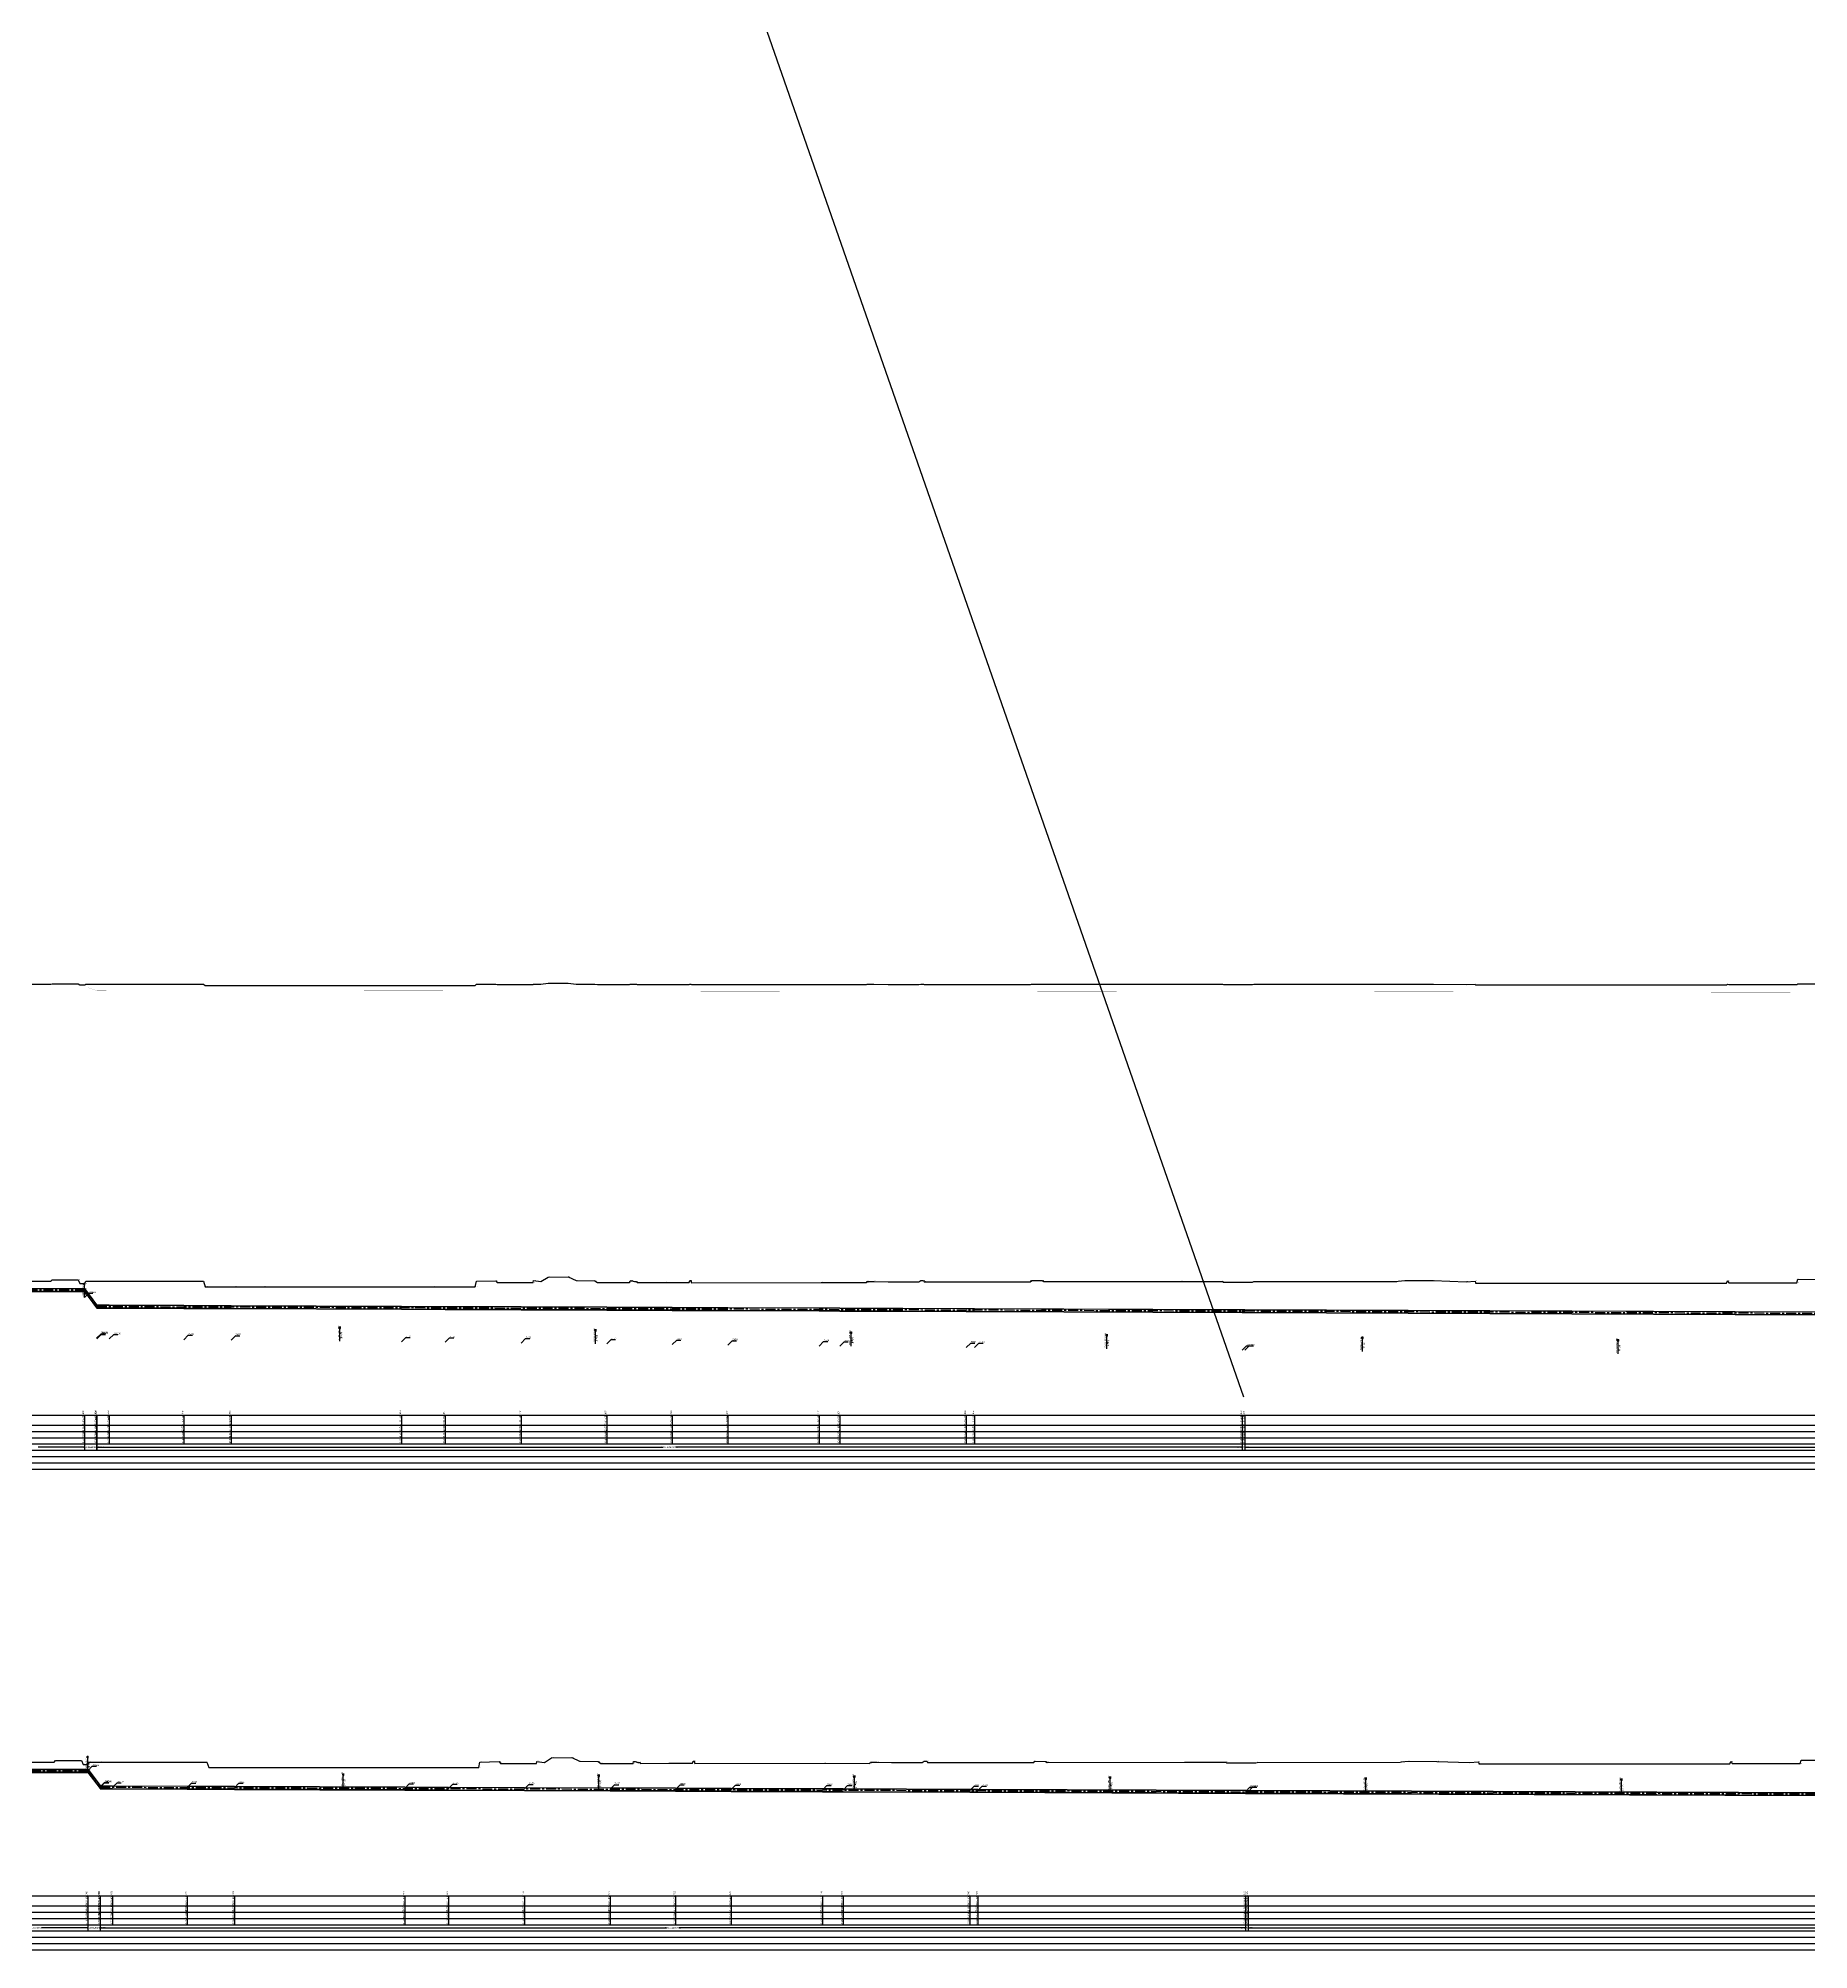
# Model space of a CAD drawing. Header units: millimetres. Extents: x 512630 to 554922, y 2378840 to 2394411.
# Drawn here: x 533477 to 539125, y 2381230 to 2387330 of the extents above; entities that cross this region are included whole.
import ezdxf
from ezdxf.enums import TextEntityAlignment as Align

# ---------------------------------------------------------------- set-up
doc = ezdxf.new("R2010")
doc.units = ezdxf.units.MM
doc.linetypes.add('CENTER', pattern=[50.8, 31.75, -6.35, 6.35, -6.35])
for name, color, linetype in [('pipe', 3, 'Continuous'), ('pipe_cen', 1, 'CENTER'), ('tab', 9, 'Continuous'), ('地形剖面', 4, 'Continuous'), ('地形剖面-交水点已修改', 6, 'Continuous'), ('纵面管线标注', 3, 'Continuous'), ('附属设施', 2, 'Continuous')]:
    doc.layers.add(name, color=color, linetype=linetype)
doc.styles.get("Standard").update_dxf_attribs({"font": 'arial.ttf'})

# ---------------------------------------------------------------- blocks, each defined once
blk = doc.blocks.new('qin排气阀va')
at = {"layer": '附属设施'}
for points in [[(-1.5, 22.8), (1.5, 22.8)], [(-1, 21), (-1, 22.8)], [(0, 22.8), (0, 23.55)], [(0, 0), (0, 20)], [(1, 21), (1, 22.8)]]:
    blk.add_lwpolyline(points, dxfattribs=at)
blk.add_arc((0, 21), 1, 180, 0, dxfattribs=at)
blk.add_attdef('ZH', text='', height=2.5, rotation=90, dxfattribs=at).set_placement((0, 2), align=Align.BOTTOM_LEFT)
blk.add_attdef('名称', text='', height=2.5, rotation=90, dxfattribs=at).set_placement((1, 4), align=Align.TOP_LEFT)

msp = doc.modelspace()

# ---------------------------------------------------------------- linework, layer by layer
at = {"layer": 'pipe'}
for points in [[(533417.2, 2383340), (533623.7, 2383340), (533663, 2383288.3), (533663.7, 2383287.4), (533703.1, 2383287.3), (533940.9, 2383286.3), (534091.6, 2383285.7), (534635.5, 2383283.6), (534774.6, 2383283), (535017.2, 2383282.1), (535290.4, 2383281), (535499.5, 2383280.1), (535676.9, 2383279.4), (535968.1, 2383278.3), (536033.6, 2383278), (536437.6, 2383276.4), (536463.6, 2383276.3), (537317.8, 2383272.9), (537326.3, 2383272.9), (539151.1, 2383265.6), (539529.4, 2383264.1)], [(533417.2, 2383339.4), (533623.7, 2383339.4), (533663, 2383287.7), (533663.7, 2383286.8), (533703.1, 2383286.7), (533940.9, 2383285.7), (534091.6, 2383285.1), (534635.5, 2383283), (534774.6, 2383282.4), (535017.2, 2383281.5), (535290.4, 2383280.4), (535499.5, 2383279.5), (535676.9, 2383278.8), (535968.1, 2383277.7), (536033.6, 2383277.4), (536437.6, 2383275.8), (536463.6, 2383275.7), (537317.8, 2383272.3), (537326.3, 2383272.3), (539151.1, 2383265), (539529.4, 2383263.5)], [(533417.2, 2383331.4), (533623.7, 2383331.4), (533663, 2383279.7), (533663.7, 2383278.8), (533703.1, 2383278.7), (533940.9, 2383277.7), (534091.6, 2383277.1), (534635.5, 2383275), (534774.6, 2383274.4), (535017.2, 2383273.5), (535290.4, 2383272.4), (535499.5, 2383271.5), (535676.9, 2383270.8), (535968.1, 2383269.7), (536033.6, 2383269.4), (536437.6, 2383267.8), (536463.6, 2383267.7), (537317.8, 2383264.3), (537326.3, 2383264.3), (539151.1, 2383257), (539529.4, 2383255.5)], [(533417.2, 2383330.8), (533623.7, 2383330.8), (533663, 2383279.1), (533663.7, 2383278.2), (533703.1, 2383278.1), (533940.9, 2383277.1), (534091.6, 2383276.5), (534635.5, 2383274.4), (534774.6, 2383273.8), (535017.2, 2383272.9), (535290.4, 2383271.8), (535499.5, 2383270.9), (535676.9, 2383270.2), (535968.1, 2383269.1), (536033.6, 2383268.8), (536437.6, 2383267.2), (536463.6, 2383267.1), (537317.8, 2383263.7), (537326.3, 2383263.7), (539151.1, 2383256.4), (539529.4, 2383254.9)], [(533417.2, 2383330), (533623.7, 2383330), (533663, 2383278.3), (533663.7, 2383277.4), (533703.1, 2383277.3), (533940.9, 2383276.3), (534091.6, 2383275.7), (534635.5, 2383273.6), (534774.6, 2383273), (535017.2, 2383272.1), (535290.4, 2383271), (535499.5, 2383270.1), (535676.9, 2383269.4), (535968.1, 2383268.3), (536033.6, 2383268), (536437.6, 2383266.4), (536463.6, 2383266.3), (537317.8, 2383262.9), (537326.3, 2383262.9), (539151.1, 2383255.6), (539529.4, 2383254.1)], [(533427.9, 2381805.8), (533634.4, 2381805.8), (533673.7, 2381754.1), (533674.4, 2381753.2), (533713.8, 2381753.1), (533951.6, 2381752.1), (534102.4, 2381751.5), (534646.2, 2381749.4), (534785.4, 2381748.8), (535027.9, 2381747.9), (535301.1, 2381746.8), (535510.2, 2381746), (535687.6, 2381745.2), (535978.8, 2381744.1), (536044.3, 2381743.8), (536448.4, 2381742.2), (536474.4, 2381742.1), (537328.5, 2381738.7), (537337, 2381738.7), (539161.9, 2381731.5), (539540.1, 2381730)], [(533427.9, 2381805.2), (533634.4, 2381805.2), (533673.7, 2381753.5), (533674.4, 2381752.6), (533713.8, 2381752.5), (533951.6, 2381751.5), (534102.4, 2381750.9), (534646.2, 2381748.8), (534785.4, 2381748.2), (535027.9, 2381747.3), (535301.1, 2381746.2), (535510.2, 2381745.4), (535687.6, 2381744.6), (535978.8, 2381743.5), (536044.3, 2381743.2), (536448.4, 2381741.6), (536474.4, 2381741.5), (537328.5, 2381738.1), (537337, 2381738.1), (539161.9, 2381730.9), (539540.1, 2381729.4)], [(533427.9, 2381797.2), (533634.4, 2381797.2), (533673.7, 2381745.5), (533674.4, 2381744.6), (533713.8, 2381744.5), (533951.6, 2381743.5), (534102.4, 2381742.9), (534646.2, 2381740.8), (534785.4, 2381740.2), (535027.9, 2381739.3), (535301.1, 2381738.2), (535510.2, 2381737.4), (535687.6, 2381736.6), (535978.8, 2381735.5), (536044.3, 2381735.2), (536448.4, 2381733.6), (536474.4, 2381733.5), (537328.5, 2381730.1), (537337, 2381730.1), (539161.9, 2381722.9), (539540.1, 2381721.4)], [(533427.9, 2381796.6), (533634.4, 2381796.6), (533673.7, 2381744.9), (533674.4, 2381744), (533713.8, 2381743.9), (533951.6, 2381742.9), (534102.4, 2381742.3), (534646.2, 2381740.2), (534785.4, 2381739.6), (535027.9, 2381738.7), (535301.1, 2381737.6), (535510.2, 2381736.8), (535687.6, 2381736), (535978.8, 2381734.9), (536044.3, 2381734.6), (536448.4, 2381733), (536474.4, 2381732.9), (537328.5, 2381729.5), (537337, 2381729.5), (539161.9, 2381722.3), (539540.1, 2381720.8)], [(533427.9, 2381795.8), (533634.4, 2381795.8), (533673.7, 2381744.1), (533674.4, 2381743.2), (533713.8, 2381743.1), (533951.6, 2381742.1), (534102.4, 2381741.5), (534646.2, 2381739.4), (534785.4, 2381738.8), (535027.9, 2381737.9), (535301.1, 2381736.8), (535510.2, 2381736), (535687.6, 2381735.2), (535978.8, 2381734.1), (536044.3, 2381733.8), (536448.4, 2381732.2), (536474.4, 2381732.1), (537328.5, 2381728.7), (537337, 2381728.7), (539161.9, 2381721.5), (539540.1, 2381720)]]:
    msp.add_lwpolyline(points, dxfattribs=at)
at = {"layer": 'pipe_cen'}
for points in [[(533289.7, 2383335.4), (533623.7, 2383335.4), (533663, 2383283.7), (533663.7, 2383282.8), (537317.8, 2383268.3), (537326.3, 2383268.3), (542957.1, 2383245.9), (542978.2, 2383293.7), (542996.9, 2383336.2), (543410.2, 2383336.2), (543450.2, 2383332.2), (543897.1, 2383332.2), (543937.1, 2383336.2), (548595.9, 2383336.2), (548636, 2383228.2), (552487.1, 2383240.5), (554875.9, 2383267)], [(533300.4, 2381801.2), (533634.4, 2381801.2), (533673.7, 2381749.5), (533674.4, 2381748.6), (537328.5, 2381734.1), (537337, 2381734.1), (542967.8, 2381711.7), (542988.9, 2381759.5), (543007.6, 2381802), (543421, 2381802), (543461, 2381798), (543907.8, 2381798), (543947.8, 2381802), (548606.6, 2381802), (548646.7, 2381694), (552497.8, 2381706.3), (554886.6, 2381732.8)]]:
    msp.add_lwpolyline(points, dxfattribs=at)
at = {"layer": 'tab'}
for points in [[(513172.7, 2382935.8), (554875.9, 2382935.8)], [(513172.7, 2382903.8), (554875.9, 2382903.8)], [(533623.7, 2382935.8), (533623.7, 2382843.8)], [(533663, 2382935.8), (533663, 2382843.8)], [(533663.7, 2382935.8), (533663.7, 2382843.8)], [(533703.1, 2382935.8), (533703.1, 2382843.8)], [(533940.9, 2382935.8), (533940.9, 2382843.8)], [(534091.6, 2382935.8), (534091.6, 2382843.8)], [(534635.5, 2382935.8), (534635.5, 2382843.8)], [(534774.6, 2382935.8), (534774.6, 2382843.8)], [(535017.2, 2382935.8), (535017.2, 2382843.8)], [(535290.4, 2382935.8), (535290.4, 2382843.8)], [(535499.5, 2382935.8), (535499.5, 2382843.8)], [(535676.9, 2382935.8), (535676.9, 2382843.8)], [(535968.1, 2382935.8), (535968.1, 2382843.8)], [(536033.6, 2382935.8), (536033.6, 2382843.8)], [(536437.6, 2382935.8), (536437.6, 2382843.8)], [(536463.6, 2382935.8), (536463.6, 2382843.8)], [(537317.8, 2382935.8), (537317.8, 2382843.8)], [(537326.3, 2382935.8), (537326.3, 2382843.8)], [(513172.7, 2382883.8), (554875.9, 2382883.8)], [(513172.7, 2382863.8), (554875.9, 2382863.8)], [(513172.7, 2382843.8), (554875.9, 2382843.8)], [(533623.7, 2382843.8), (533623.7, 2382823.8)], [(533663, 2382843.8), (533663, 2382823.8)], [(533663.7, 2382843.8), (533663.7, 2382823.8)], [(537317.8, 2382843.8), (537317.8, 2382823.8)], [(537326.3, 2382843.8), (537326.3, 2382823.8)], [(513172.7, 2382823.8), (554875.9, 2382823.8)], [(513172.7, 2382803.8), (554875.9, 2382803.8)], [(513172.7, 2382783.8), (554875.9, 2382783.8)], [(533623.7, 2382833.8), (533620.7, 2382833.8), (533476.7, 2382833.8)], [(533663.7, 2382833.8), (533666.7, 2382833.8), (535470.8, 2382833.8)], [(537317.8, 2382833.8), (537314.8, 2382833.8), (535510.8, 2382833.8)], [(537326.3, 2382833.8), (537329.3, 2382833.8), (540121.7, 2382833.8)], [(513172.7, 2382763.8), (554875.9, 2382763.8)], [(513183.4, 2381401.7), (554886.6, 2381401.7)], [(533634.4, 2381401.7), (533634.4, 2381309.7)], [(533673.7, 2381401.7), (533673.7, 2381309.7)], [(533674.4, 2381401.7), (533674.4, 2381309.7)], [(533713.8, 2381401.7), (533713.8, 2381309.7)], [(533951.6, 2381401.7), (533951.6, 2381309.7)], [(534102.4, 2381401.7), (534102.4, 2381309.7)], [(534646.2, 2381401.7), (534646.2, 2381309.7)], [(534785.4, 2381401.7), (534785.4, 2381309.7)], [(535027.9, 2381401.7), (535027.9, 2381309.7)], [(535301.1, 2381401.7), (535301.1, 2381309.7)], [(535510.2, 2381401.7), (535510.2, 2381309.7)], [(535687.6, 2381401.7), (535687.6, 2381309.7)], [(535978.8, 2381401.7), (535978.8, 2381309.7)], [(536044.3, 2381401.7), (536044.3, 2381309.7)], [(536448.4, 2381401.7), (536448.4, 2381309.7)], [(536474.4, 2381401.7), (536474.4, 2381309.7)], [(537328.5, 2381401.7), (537328.5, 2381309.7)], [(537337, 2381401.7), (537337, 2381309.7)], [(513183.4, 2381369.7), (554886.6, 2381369.7)], [(513183.4, 2381349.7), (554886.6, 2381349.7)], [(513183.4, 2381329.7), (554886.6, 2381329.7)], [(513183.4, 2381309.7), (554886.6, 2381309.7)], [(513183.4, 2381289.7), (554886.6, 2381289.7)], [(513183.4, 2381269.7), (554886.6, 2381269.7)], [(513183.4, 2381249.7), (554886.6, 2381249.7)], [(533634.4, 2381299.7), (533631.4, 2381299.7), (533487.4, 2381299.7)], [(533634.4, 2381309.7), (533634.4, 2381289.7)], [(533673.7, 2381309.7), (533673.7, 2381289.7)], [(533674.4, 2381309.7), (533674.4, 2381289.7)], [(533674.4, 2381299.7), (533677.4, 2381299.7), (535481.5, 2381299.7)], [(537328.5, 2381299.7), (537325.5, 2381299.7), (535521.5, 2381299.7)], [(537328.5, 2381309.7), (537328.5, 2381289.7)], [(537337, 2381309.7), (537337, 2381289.7)], [(537337, 2381299.7), (537340, 2381299.7), (540132.4, 2381299.7)], [(513183.4, 2381229.7), (554886.6, 2381229.7)]]:
    msp.add_lwpolyline(points, dxfattribs=at)
at = {"layer": '地形剖面', "color": 56, "linetype": 'Continuous'}
msp.add_lwpolyline([(533349.5, 2384310.9), (533517.1, 2384310.9), (533520.9, 2384312), (533604.3, 2384312), (533609.3, 2384309), (533623.7, 2384309), (533625.3, 2384309), (533628.5, 2384310.9), (533663.7, 2384310.9), (534004.2, 2384310.9), (534009.7, 2384306.5), (534104.1, 2384306.5), (534196.8, 2384306.5), (534739.2, 2384306.5), (534871.1, 2384306.5), (534874.8, 2384310.9), (534936.9, 2384311.3), (534940.5, 2384309.8), (535055.9, 2384309.8), (535057, 2384311.4), (535080.6, 2384310.6), (535103.8, 2384314.3), (535167.8, 2384314.5), (535192.5, 2384311.5), (535252, 2384311.3), (535260.8, 2384309.8), (535363.5, 2384309.8), (535364.7, 2384311.3), (535370.5, 2384311.3), (535378.6, 2384310.6), (535385.8, 2384310.6), (535387, 2384309.8), (535477.5, 2384310), (535553.3, 2384310), (535555.6, 2384311.5), (535558.9, 2384311.5), (535560.4, 2384309.6), (535974.3, 2384310), (536119.2, 2384309.8), (536121.2, 2384310.8), (536142.9, 2384310.8), (536187.9, 2384310.4), (536285.9, 2384310.5), (536292.5, 2384311.5), (536300.9, 2384311.5), (536303.1, 2384310.5), (536642.1, 2384310.4), (536645.3, 2384311.5), (536679.7, 2384311.4), (536684.7, 2384310.6), (537123, 2384310.8), (537254.5, 2384310.8), (537258.1, 2384310.2), (537350.6, 2384310.2), (537354.5, 2384310.6), (537811.1, 2384310.7), (537815.9, 2384311.1), (537836.7, 2384311.5), (537928.2, 2384311.4), (538032.8, 2384310.5), (538060.9, 2384311), (538062.2, 2384309.5), (538863.3, 2384309.5), (538865.7, 2384311.3), (538866.7, 2384311.3), (538870, 2384309.6), (539087.3, 2384309.6), (539090.3, 2384312.5), (539183.2, 2384312.3)], dxfattribs=at)
at = {"layer": '地形剖面'}
for points in [[(533349.5, 2383363), (533517.1, 2383363), (533520.9, 2383367.4), (533604.3, 2383367.4), (533609.3, 2383355.4), (533623.7, 2383355.4), (533623.7, 2383355.4), (533625.3, 2383355.4), (533628.5, 2383363), (533663.7, 2383363), (533663.7, 2383363), (534004.2, 2383363), (534009.7, 2383345.4), (534104.1, 2383345.4), (534196.8, 2383345.4), (534739.2, 2383345.4), (534871.1, 2383345.4), (534874.8, 2383363), (534936.9, 2383364.6), (534940.5, 2383358.6), (535055.9, 2383358.6), (535057, 2383365), (535080.6, 2383361.8), (535103.8, 2383376.6), (535167.8, 2383377.4), (535192.5, 2383365.4), (535252, 2383364.6), (535260.8, 2383358.6), (535363.5, 2383358.6), (535364.7, 2383364.6), (535370.5, 2383364.6), (535378.6, 2383361.8), (535385.8, 2383361.8), (535387, 2383358.6), (535477.5, 2383359.4), (535553.3, 2383359.4), (535555.6, 2383365.4), (535558.9, 2383365.4), (535560.4, 2383357.8), (535974.3, 2383359.4), (536119.2, 2383358.6), (536121.2, 2383362.6), (536142.9, 2383362.6), (536187.9, 2383361), (536285.9, 2383361.4), (536292.5, 2383365.4), (536300.9, 2383365.4), (536303.1, 2383361.4), (536642.1, 2383361), (536645.3, 2383365.4), (536679.7, 2383365), (536684.7, 2383361.8), (537123, 2383362.6), (537254.5, 2383362.6), (537258.1, 2383360.2), (537350.6, 2383360.2), (537354.5, 2383361.8), (537811.1, 2383362.2), (537815.9, 2383363.8), (537836.7, 2383365.4), (537928.2, 2383365), (538032.8, 2383361.4), (538060.9, 2383363.4), (538062.2, 2383357.4), (538863.3, 2383357.4), (538865.7, 2383364.6), (538866.7, 2383364.6), (538870, 2383357.8), (539087.3, 2383357.8), (539090.3, 2383369.4), (539183.2, 2383368.6)], [(533360.2, 2381828.8), (533527.8, 2381828.8), (533531.6, 2381833.2), (533615, 2381833.2), (533620, 2381821.2), (533634.4, 2381821.2), (533634.4, 2381821.2), (533636, 2381821.2), (533639.3, 2381828.8), (533674.4, 2381828.8), (533674.4, 2381828.8), (534014.9, 2381828.8), (534020.4, 2381811.2), (534114.8, 2381811.2), (534207.5, 2381811.2), (534749.9, 2381811.2), (534881.8, 2381811.2), (534885.5, 2381828.8), (534947.6, 2381830.4), (534951.2, 2381824.4), (535066.7, 2381824.4), (535067.7, 2381830.8), (535091.4, 2381827.6), (535114.5, 2381842.4), (535178.5, 2381843.2), (535203.2, 2381831.2), (535262.7, 2381830.4), (535271.5, 2381824.4), (535374.2, 2381824.4), (535375.4, 2381830.4), (535381.2, 2381830.4), (535389.3, 2381827.6), (535396.6, 2381827.6), (535397.7, 2381824.4), (535488.2, 2381825.2), (535564, 2381825.2), (535566.3, 2381831.2), (535569.6, 2381831.2), (535571.1, 2381823.6), (535985, 2381825.2), (536129.9, 2381824.4), (536131.9, 2381828.4), (536153.6, 2381828.4), (536198.6, 2381826.8), (536296.7, 2381827.2), (536303.2, 2381831.2), (536311.6, 2381831.2), (536313.8, 2381827.2), (536652.8, 2381826.8), (536656.1, 2381831.2), (536690.4, 2381830.8), (536695.4, 2381827.6), (537133.7, 2381828.4), (537265.2, 2381828.4), (537268.8, 2381826), (537361.3, 2381826), (537365.2, 2381827.6), (537821.8, 2381828), (537826.6, 2381829.6), (537847.4, 2381831.2), (537939, 2381830.8), (538043.5, 2381827.2), (538071.6, 2381829.2), (538072.9, 2381823.2), (538874, 2381823.2), (538876.4, 2381830.4), (538877.4, 2381830.4), (538880.7, 2381823.6), (539098, 2381823.6), (539101, 2381835.2), (539193.9, 2381834.4)]]:
    msp.add_lwpolyline(points, dxfattribs=at)
at = {"layer": '地形剖面-交水点已修改', "color": 1, "linetype": 'CENTER', "const_width": 0.25}
msp.add_lwpolyline([(533289.7, 2384304), (533623.7, 2384304), (533663.7, 2384290.8), (542957.1, 2384281.6), (542996.9, 2384304.2), (543410.2, 2384304.2), (543450.2, 2384303.2), (543897.1, 2384303.2), (543937.1, 2384304.2), (548595.9, 2384304.2), (548636, 2384277.2), (552487.1, 2384280.2), (554875.9, 2384286.9)], dxfattribs=at)
at = {"layer": '纵面管线标注', "color": 9}
for points in [[(533623.7, 2383310.7), (533637.8, 2383324.8), (533651.3, 2383324.8)], [(533663, 2383181.5), (533677.2, 2383195.6), (533690.7, 2383195.6)], [(533663.7, 2383179.3), (533677.8, 2383193.4), (533691.3, 2383193.4)], [(533703.1, 2383178.9), (533717.3, 2383193), (533730.8, 2383193)], [(533940.9, 2383176.5), (533955.1, 2383190.7), (533968.6, 2383190.7)], [(534091.6, 2383175), (534105.8, 2383189.2), (534119.3, 2383189.2)], [(534635.5, 2383169.6), (534649.6, 2383183.8), (534663.1, 2383183.8)], [(534774.6, 2383168.2), (534788.8, 2383182.4), (534802.3, 2383182.4)], [(535017.2, 2383165.8), (535031.3, 2383180), (535044.8, 2383180)], [(535290.4, 2383163.1), (535304.5, 2383177.3), (535318, 2383177.3)], [(535499.5, 2383161), (535513.6, 2383175.2), (535527.1, 2383175.2)], [(535676.9, 2383159.3), (535691, 2383173.4), (535704.5, 2383173.4)], [(535968.1, 2383156.4), (535982.3, 2383170.5), (535995.8, 2383170.5)], [(536033.6, 2383155.7), (536047.7, 2383169.9), (536061.2, 2383169.9)], [(536437.6, 2383151.7), (536451.8, 2383165.9), (536465.3, 2383165.9)], [(536463.6, 2383151.5), (536477.8, 2383165.6), (536491.3, 2383165.6)], [(537317.8, 2383143), (537332, 2383157.1), (537345.5, 2383157.1)], [(537326.3, 2383142.9), (537340.4, 2383157.1), (537353.9, 2383157.1)], [(533634.4, 2381801.2), (533648.5, 2381815.4), (533662, 2381815.4)], [(533673.7, 2381749.5), (533687.9, 2381763.7), (533701.4, 2381763.7)], [(533674.4, 2381748.6), (533688.5, 2381762.8), (533702, 2381762.8)], [(533713.8, 2381748.5), (533728, 2381762.6), (533741.5, 2381762.6)], [(533951.6, 2381747.5), (533965.8, 2381761.7), (533979.3, 2381761.7)], [(534102.4, 2381746.9), (534116.5, 2381761.1), (534130, 2381761.1)], [(534646.2, 2381744.8), (534660.4, 2381758.9), (534673.9, 2381758.9)], [(534785.4, 2381744.2), (534799.5, 2381758.4), (534813, 2381758.4)], [(535027.9, 2381743.3), (535042, 2381757.4), (535055.5, 2381757.4)], [(535301.1, 2381742.2), (535315.2, 2381756.3), (535328.7, 2381756.3)], [(535510.2, 2381741.4), (535524.3, 2381755.5), (535537.8, 2381755.5)], [(535687.6, 2381740.6), (535701.7, 2381754.8), (535715.2, 2381754.8)], [(535978.8, 2381739.5), (535993, 2381753.6), (536006.5, 2381753.6)], [(536044.3, 2381739.2), (536058.4, 2381753.4), (536071.9, 2381753.4)], [(536448.4, 2381737.6), (536462.5, 2381751.8), (536476, 2381751.8)], [(536474.4, 2381737.5), (536488.5, 2381751.7), (536502, 2381751.7)], [(537328.5, 2381734.1), (537342.7, 2381748.3), (537356.2, 2381748.3)], [(537337, 2381734.1), (537351.1, 2381748.2), (537364.6, 2381748.2)]]:
    msp.add_lwpolyline(points, dxfattribs=at)
at = {"layer": '附属设施'}
msp.add_lwpolyline([(533863.5, 2392906.4), (537322.4, 2382994.7)], dxfattribs=at)

# ---------------------------------------------------------------- block references
at = {"layer": '附属设施', "xscale": 2, "yscale": 2, "zscale": 2}
for p, values in [((533623.7, 2383310.7), {'ZH': 'ZH20+389.0', '名称': '排气阀'}), ((534439.2, 2383171.6), {'ZH': 'ZH21+204.546', '名称': '排气阀'}), ((535254.8, 2383163.5), {'ZH': 'ZH22+020.092', '名称': '排气阀'}), ((536070.3, 2383155.4), {'ZH': 'ZH22+835.638', '名称': '排气阀'}), ((536885.9, 2383147.3), {'ZH': 'ZH23+651.184', '名称': '排气阀'}), ((537701.4, 2383139.2), {'ZH': 'ZH24+466.73', '名称': '排气阀'}), ((538517, 2383131.1), {'ZH': 'ZH25+282.276', '名称': '排气阀'}), ((533634.4, 2381801.2), {'ZH': 'ZH20+389.0', '名称': '排气阀'}), ((534449.9, 2381745.6), {'ZH': 'ZH21+204.546', '名称': '排气阀'}), ((535265.5, 2381742.3), {'ZH': 'ZH22+020.092', '名称': '排气阀'}), ((536081, 2381739.1), {'ZH': 'ZH22+835.638', '名称': '排气阀'}), ((536896.6, 2381735.8), {'ZH': 'ZH23+651.184', '名称': '排气阀'}), ((537712.1, 2381732.6), {'ZH': 'ZH24+466.73', '名称': '排气阀'}), ((538527.7, 2381729.4), {'ZH': 'ZH25+282.276', '名称': '排气阀'})]:
    msp.add_blockref('qin排气阀va', p, dxfattribs=at).add_auto_attribs(values)

# ---------------------------------------------------------------- texts
at = {"layer": 'tab', "color": 3}
for s, p in [('ZH68S', (533623.7, 2382893.8)), ('ZH69K', (533663, 2382893.8)), ('ZH70S', (533663.7, 2382893.8)), ('ZH71K', (533703.1, 2382893.8)), ('ZH72', (533940.9, 2382893.8)), ('ZH73', (534091.6, 2382893.8)), ('ZH74', (534635.5, 2382893.8)), ('ZH75', (534774.6, 2382893.8)), ('ZH76', (535017.2, 2382893.8)), ('ZH77', (535290.4, 2382893.8)), ('ZH78', (535499.5, 2382893.8)), ('ZH79', (535676.9, 2382893.8)), ('ZH80', (535968.1, 2382893.8)), ('ZH81', (536033.6, 2382893.8)), ('ZH82', (536437.6, 2382893.8)), ('ZH83', (536463.6, 2382893.8)), ('ZH84', (537317.8, 2382893.8)), ('ZH85', (537326.3, 2382893.8)), ('ZH68S', (533634.4, 2381359.7)), ('ZH69K', (533673.7, 2381359.7)), ('ZH70S', (533674.4, 2381359.7)), ('ZH71K', (533713.8, 2381359.7)), ('ZH72', (533951.6, 2381359.7)), ('ZH73', (534102.4, 2381359.7)), ('ZH74', (534646.2, 2381359.7)), ('ZH75', (534785.4, 2381359.7)), ('ZH76', (535027.9, 2381359.7)), ('ZH77', (535301.1, 2381359.7)), ('ZH78', (535510.2, 2381359.7)), ('ZH79', (535687.6, 2381359.7)), ('ZH80', (535978.8, 2381359.7)), ('ZH81', (536044.3, 2381359.7)), ('ZH82', (536448.4, 2381359.7)), ('ZH83', (536474.4, 2381359.7)), ('ZH84', (537328.5, 2381359.7)), ('ZH85', (537337, 2381359.7))]:
    msp.add_text(s, height=5, rotation=90, dxfattribs=at).set_placement(p, align=Align.BOTTOM_CENTER)
for s, p in [('ZH20+389.000', (533622.6, 2382904.3)), ('ZH20+428.334', (533661.9, 2382904.3)), ('ZH20+429.000', (533662.6, 2382904.3)), ('ZH20+468.433', (533702, 2382904.3)), ('ZH20+706.235', (533939.8, 2382904.3)), ('ZH20+856.953', (534090.5, 2382904.3)), ('ZH21+400.814', (534634.4, 2382904.3)), ('ZH21+539.961', (534773.5, 2382904.3)), ('ZH21+782.488', (535016.1, 2382904.3)), ('ZH22+055.667', (535289.3, 2382904.3)), ('ZH22+264.783', (535498.4, 2382904.3)), ('ZH22+442.170', (535675.8, 2382904.3)), ('ZH22+733.436', (535967, 2382904.3)), ('ZH22+798.891', (536032.5, 2382904.3)), ('ZH23+202.956', (536436.5, 2382904.3)), ('ZH23+228.956', (536462.5, 2382904.3)), ('ZH24+083.132', (537316.7, 2382904.3)), ('ZH24+091.595', (537325.2, 2382904.3)), ('0.884', (533622.6, 2382864.3)), ('-4.116', (533622.6, 2382844.3)), ('2.784', (533661.9, 2382864.3)), ('-17.041', (533661.9, 2382844.3)), ('2.784', (533662.6, 2382864.3)), ('-17.26', (533662.6, 2382844.3)), ('2.784', (533702, 2382864.3)), ('-17.299', (533702, 2382844.3)), ('2.784', (533939.8, 2382864.3)), ('-17.535', (533939.8, 2382844.3)), ('-1.616', (534090.5, 2382864.3)), ('-17.685', (534090.5, 2382844.3)), ('-1.616', (534634.4, 2382864.3)), ('-18.224', (534634.4, 2382844.3)), ('-1.616', (534773.5, 2382864.3)), ('-18.362', (534773.5, 2382844.3)), ('1.684', (535016.1, 2382864.3)), ('-18.603', (535016.1, 2382844.3)), ('1.684', (535289.3, 2382864.3)), ('-18.874', (535289.3, 2382844.3)), ('1.884', (535498.4, 2382864.3)), ('-19.082', (535498.4, 2382844.3)), ('1.597', (535675.8, 2382864.3)), ('-19.258', (535675.8, 2382844.3)), ('1.878', (535967, 2382864.3)), ('-19.547', (535967, 2382844.3)), ('1.802', (536032.5, 2382864.3)), ('-19.612', (536032.5, 2382844.3)), ('2.344', (536436.5, 2382864.3)), ('-20.013', (536436.5, 2382844.3)), ('2.337', (536462.5, 2382864.3)), ('-20.039', (536462.5, 2382844.3)), ('2.084', (537316.7, 2382864.3)), ('-20.887', (537316.7, 2382844.3)), ('2.084', (537325.2, 2382864.3)), ('-20.895', (537325.2, 2382844.3)), ('ZH20+389.000', (533633.3, 2381370.2)), ('ZH20+428.334', (533672.6, 2381370.2)), ('ZH20+429.000', (533673.3, 2381370.2)), ('ZH20+468.433', (533712.7, 2381370.2)), ('ZH20+706.235', (533950.5, 2381370.2)), ('ZH20+856.953', (534101.3, 2381370.2)), ('ZH21+400.814', (534645.1, 2381370.2)), ('ZH21+539.961', (534784.3, 2381370.2)), ('ZH21+782.488', (535026.8, 2381370.2)), ('ZH22+055.667', (535300, 2381370.2)), ('ZH22+264.783', (535509.1, 2381370.2)), ('ZH22+442.170', (535686.5, 2381370.2)), ('ZH22+733.436', (535977.7, 2381370.2)), ('ZH22+798.891', (536043.2, 2381370.2)), ('ZH23+202.956', (536447.3, 2381370.2)), ('ZH23+228.956', (536473.3, 2381370.2)), ('ZH24+083.132', (537327.4, 2381370.2)), ('ZH24+091.595', (537335.9, 2381370.2)), ('0.884', (533633.3, 2381330.2)), ('-4.116', (533633.3, 2381310.2)), ('2.784', (533672.6, 2381330.2)), ('-17.041', (533672.6, 2381310.2)), ('2.784', (533673.3, 2381330.2)), ('-17.26', (533673.3, 2381310.2)), ('2.784', (533712.7, 2381330.2)), ('-17.299', (533712.7, 2381310.2)), ('2.784', (533950.5, 2381330.2)), ('-17.535', (533950.5, 2381310.2)), ('-1.616', (534101.3, 2381330.2)), ('-17.685', (534101.3, 2381310.2)), ('-1.616', (534645.1, 2381330.2)), ('-18.224', (534645.1, 2381310.2)), ('-1.616', (534784.3, 2381330.2)), ('-18.362', (534784.3, 2381310.2)), ('1.684', (535026.8, 2381330.2)), ('-18.603', (535026.8, 2381310.2)), ('1.684', (535300, 2381330.2)), ('-18.874', (535300, 2381310.2)), ('1.884', (535509.1, 2381330.2)), ('-19.082', (535509.1, 2381310.2)), ('1.597', (535686.5, 2381330.2)), ('-19.258', (535686.5, 2381310.2)), ('1.878', (535977.7, 2381330.2)), ('-19.547', (535977.7, 2381310.2)), ('1.802', (536043.2, 2381330.2)), ('-19.612', (536043.2, 2381310.2)), ('2.344', (536447.3, 2381330.2)), ('-20.013', (536447.3, 2381310.2)), ('2.337', (536473.3, 2381330.2)), ('-20.039', (536473.3, 2381310.2)), ('2.084', (537327.4, 2381330.2)), ('-20.887', (537327.4, 2381310.2)), ('2.084', (537335.9, 2381330.2)), ('-20.895', (537335.9, 2381310.2))]:
    msp.add_text(s, height=5, rotation=90, dxfattribs=at).set_placement(p)
for s, p in [('41.403/312.17‰', (533643.4, 2382833.8)), ('0.701/312.37‰', (533663.4, 2382833.8)), ('3654.134/0.99‰', (535490.8, 2382833.8)), ('8.463/0.95‰', (537322.1, 2382833.8)), ('334.0/0.00‰', (533467.4, 2381299.7)), ('41.403/312.17‰', (533654.1, 2381299.7)), ('0.701/312.37‰', (533674.1, 2381299.7)), ('3654.134/0.99‰', (535501.5, 2381299.7)), ('8.463/0.95‰', (537332.8, 2381299.7))]:
    msp.add_text(s, height=5, dxfattribs=at).set_placement(p, align=Align.MIDDLE_CENTER)
at = {"layer": '地形剖面', "color": 9}
for s, p in [('2.78', (533517.1, 2383363)), ('3.88', (533520.9, 2383367.4)), ('3.88', (533604.3, 2383367.4)), ('0.88', (533609.3, 2383355.4)), ('0.88', (533623.7, 2383355.4)), ('0.88', (533623.7, 2383355.4)), ('0.88', (533625.3, 2383355.4)), ('2.78', (533628.5, 2383363)), ('2.78', (533663.7, 2383363)), ('2.78', (533663.7, 2383363)), ('2.78', (534004.2, 2383363)), ('-1.62', (534009.7, 2383345.4)), ('-1.62', (534104.1, 2383345.4)), ('-1.62', (534196.8, 2383345.4)), ('-1.62', (534739.2, 2383345.4)), ('-1.62', (534871.1, 2383345.4)), ('2.78', (534874.8, 2383363)), ('3.18', (534936.9, 2383364.6)), ('1.68', (534940.5, 2383358.6)), ('1.68', (535055.9, 2383358.6)), ('3.28', (535057, 2383365)), ('2.48', (535080.6, 2383361.8)), ('6.18', (535103.8, 2383376.6)), ('6.38', (535167.8, 2383377.4)), ('3.38', (535192.5, 2383365.4)), ('3.18', (535252, 2383364.6)), ('1.68', (535260.8, 2383358.6)), ('1.68', (535363.5, 2383358.6)), ('3.18', (535364.7, 2383364.6)), ('3.18', (535370.5, 2383364.6)), ('2.48', (535378.6, 2383361.8)), ('2.48', (535385.8, 2383361.8)), ('1.68', (535387, 2383358.6)), ('1.88', (535477.5, 2383359.4)), ('1.88', (535553.3, 2383359.4)), ('3.38', (535555.6, 2383365.4)), ('3.38', (535558.9, 2383365.4)), ('1.48', (535560.4, 2383357.8)), ('1.88', (535974.3, 2383359.4)), ('1.68', (536119.2, 2383358.6)), ('2.68', (536121.2, 2383362.6)), ('2.68', (536142.9, 2383362.6)), ('2.28', (536187.9, 2383361)), ('2.38', (536285.9, 2383361.4)), ('3.38', (536292.5, 2383365.4)), ('3.38', (536300.9, 2383365.4)), ('2.38', (536303.1, 2383361.4)), ('2.28', (536642.1, 2383361)), ('3.38', (536645.3, 2383365.4)), ('3.28', (536679.7, 2383365)), ('2.48', (536684.7, 2383361.8)), ('2.68', (537123, 2383362.6)), ('2.68', (537254.5, 2383362.6)), ('2.08', (537258.1, 2383360.2)), ('2.08', (537350.6, 2383360.2)), ('2.48', (537354.5, 2383361.8)), ('2.58', (537811.1, 2383362.2)), ('2.98', (537815.9, 2383363.8)), ('3.38', (537836.7, 2383365.4)), ('3.28', (537928.2, 2383365)), ('2.38', (538032.8, 2383361.4)), ('2.88', (538060.9, 2383363.4)), ('1.38', (538062.2, 2383357.4)), ('1.38', (538863.3, 2383357.4)), ('3.18', (538865.7, 2383364.6)), ('3.18', (538866.7, 2383364.6)), ('1.48', (538870, 2383357.8)), ('1.48', (539087.3, 2383357.8)), ('4.38', (539090.3, 2383369.4)), ('2.78', (533527.8, 2381828.8)), ('3.88', (533531.6, 2381833.2)), ('3.88', (533615, 2381833.2)), ('0.88', (533620, 2381821.2)), ('0.88', (533634.4, 2381821.2)), ('0.88', (533634.4, 2381821.2)), ('0.88', (533636, 2381821.2)), ('2.78', (533639.3, 2381828.8)), ('2.78', (533674.4, 2381828.8)), ('2.78', (533674.4, 2381828.8)), ('2.78', (534014.9, 2381828.8)), ('-1.62', (534020.4, 2381811.2)), ('-1.62', (534114.8, 2381811.2)), ('-1.62', (534207.5, 2381811.2)), ('-1.62', (534749.9, 2381811.2)), ('-1.62', (534881.8, 2381811.2)), ('2.78', (534885.5, 2381828.8)), ('3.18', (534947.6, 2381830.4)), ('1.68', (534951.2, 2381824.4)), ('1.68', (535066.7, 2381824.4)), ('3.28', (535067.7, 2381830.8)), ('2.48', (535091.4, 2381827.6)), ('6.18', (535114.5, 2381842.4)), ('6.38', (535178.5, 2381843.2)), ('3.38', (535203.2, 2381831.2)), ('3.18', (535262.7, 2381830.4)), ('1.68', (535271.5, 2381824.4)), ('1.68', (535374.2, 2381824.4)), ('3.18', (535375.4, 2381830.4)), ('3.18', (535381.2, 2381830.4)), ('2.48', (535389.3, 2381827.6)), ('2.48', (535396.6, 2381827.6)), ('1.68', (535397.7, 2381824.4)), ('1.88', (535488.2, 2381825.2)), ('1.88', (535564, 2381825.2)), ('3.38', (535566.3, 2381831.2)), ('3.38', (535569.6, 2381831.2)), ('1.48', (535571.1, 2381823.6)), ('1.88', (535985, 2381825.2)), ('1.68', (536129.9, 2381824.4)), ('2.68', (536131.9, 2381828.4)), ('2.68', (536153.6, 2381828.4)), ('2.28', (536198.6, 2381826.8)), ('2.38', (536296.7, 2381827.2)), ('3.38', (536303.2, 2381831.2)), ('3.38', (536311.6, 2381831.2)), ('2.38', (536313.8, 2381827.2)), ('2.28', (536652.8, 2381826.8)), ('3.38', (536656.1, 2381831.2)), ('3.28', (536690.4, 2381830.8)), ('2.48', (536695.4, 2381827.6)), ('2.68', (537133.7, 2381828.4)), ('2.68', (537265.2, 2381828.4)), ('2.08', (537268.8, 2381826)), ('2.08', (537361.3, 2381826)), ('2.48', (537365.2, 2381827.6)), ('2.58', (537821.8, 2381828)), ('2.98', (537826.6, 2381829.6)), ('3.38', (537847.4, 2381831.2)), ('3.28', (537939, 2381830.8)), ('2.38', (538043.5, 2381827.2)), ('2.88', (538071.6, 2381829.2)), ('1.38', (538072.9, 2381823.2)), ('1.38', (538874, 2381823.2)), ('3.18', (538876.4, 2381830.4)), ('3.18', (538877.4, 2381830.4)), ('1.48', (538880.7, 2381823.6)), ('1.48', (539098, 2381823.6)), ('4.38', (539101, 2381835.2))]:
    msp.add_text(s, height=2, dxfattribs=at).set_placement(p)
at = {"layer": '纵面管线标注'}
for s, p in [('ZH68S', (533638.3, 2383325.9)), ('ZH69K', (533677.7, 2383196.7)), ('ZH70S', (533678.3, 2383194.5)), ('ZH71K', (533717.8, 2383194.1)), ('ZH72', (533955.6, 2383191.8)), ('ZH73', (534106.3, 2383190.3)), ('ZH74', (534650.1, 2383184.9)), ('ZH75', (534789.3, 2383183.5)), ('ZH76', (535031.8, 2383181.1)), ('ZH77', (535305, 2383178.4)), ('ZH78', (535514.1, 2383176.3)), ('ZH79', (535691.5, 2383174.5)), ('ZH80', (535982.8, 2383171.6)), ('ZH81', (536048.2, 2383171)), ('ZH82', (536452.3, 2383167)), ('ZH83', (536478.3, 2383166.7)), ('ZH84', (537332.5, 2383158.2)), ('ZH85', (537340.9, 2383158.2)), ('ZH68S', (533649, 2381816.5)), ('ZH69K', (533688.4, 2381764.8)), ('ZH70S', (533689, 2381763.9)), ('ZH71K', (533728.5, 2381763.7)), ('ZH72', (533966.3, 2381762.8)), ('ZH73', (534117, 2381762.2)), ('ZH74', (534660.9, 2381760)), ('ZH75', (534800, 2381759.5)), ('ZH76', (535042.5, 2381758.5)), ('ZH77', (535315.7, 2381757.4)), ('ZH78', (535524.8, 2381756.6)), ('ZH79', (535702.2, 2381755.9)), ('ZH80', (535993.5, 2381754.7)), ('ZH81', (536058.9, 2381754.5)), ('ZH82', (536463, 2381752.9)), ('ZH83', (536489, 2381752.8)), ('ZH84', (537343.2, 2381749.4)), ('ZH85', (537351.6, 2381749.3))]:
    msp.add_text(s, height=5, dxfattribs=at).set_placement(p)

doc.saveas('drawing.dxf')
